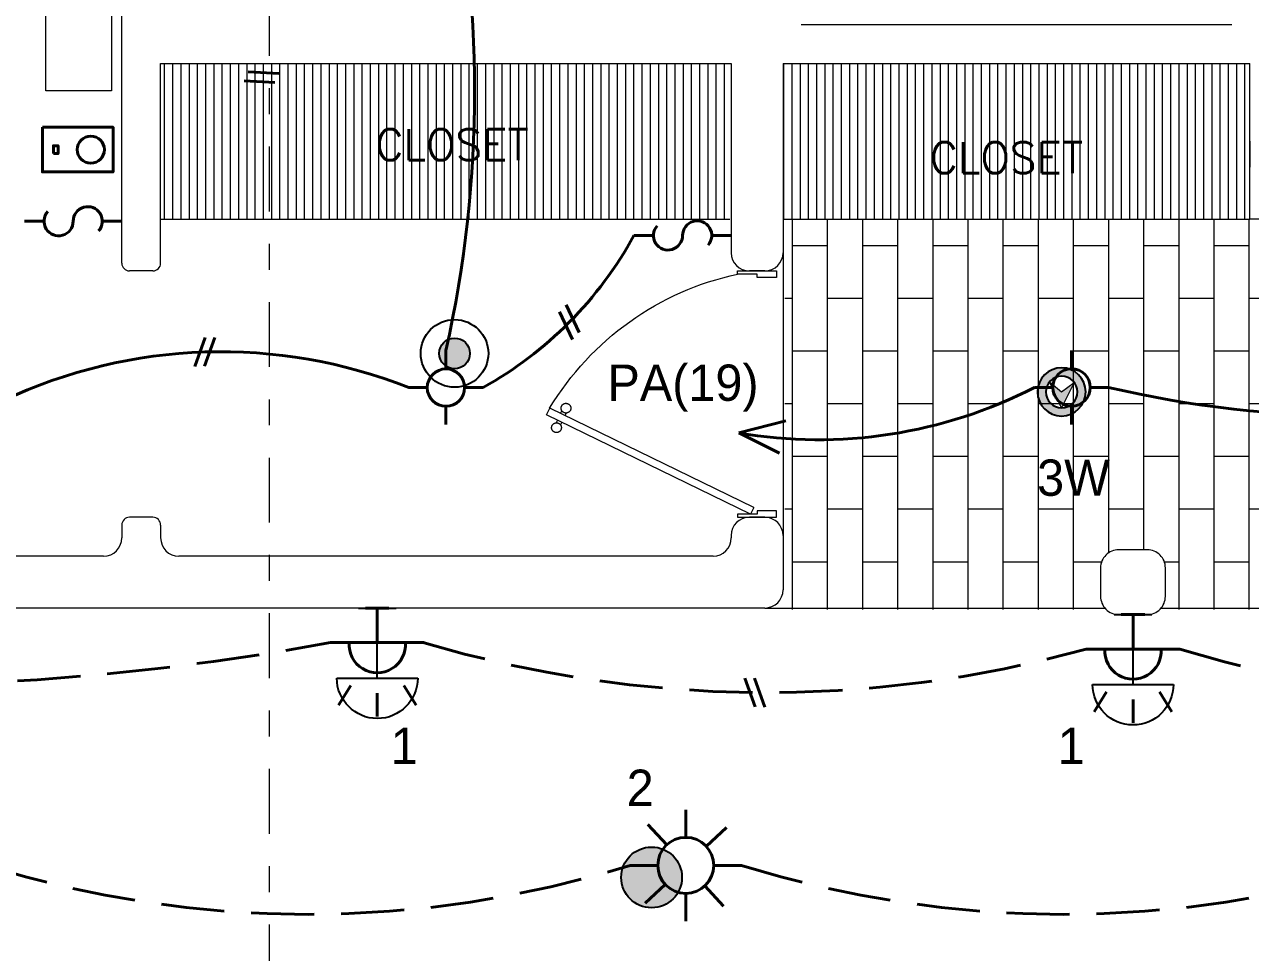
# Model space of a CAD drawing. Header units: metres. Extents: x 14 to 2416, y -346 to 476.
# Drawn here: x 39.777 to 44.504, y -77.954 to -74.376 of the extents above; entities that cross this region are included whole.
import ezdxf

# ---------------------------------------------------------------- set-up
doc = ezdxf.new("R2010")
doc.units = ezdxf.units.M
for name, pattern in [('0', [0]), ('CONTINU', [0]), ('Dash Style-2', [0.694425, 0.48607, -0.208355]), ('DASHDOT', [1, 0.5, -0.25, 0, -0.25])]:
    doc.linetypes.add(name, pattern=pattern)
doc.layers.get('0').update_dxf_attribs({"linetype": '0', "lineweight": 20})
for name, color, linetype, lineweight in [('A-ANNO-TEXT', 20, 'Continuous', 13), ('A-DOOR', 35, 'Continuous', 5), ('A-SECT-IDEN', 251, 'CONTINU', 9), ('A-WALL', 250, 'Continuous', 20), ('baños', 251, 'Continuous', 0), ('closets', 253, 'Continuous', 0), ('E Salida Interruptores', 22, 'Continuous', 40), ('E Salida Luces', 22, 'Continuous', 40), ('E Tuberia Emp Losa', 22, 'Continuous', 40), ('E Tuberia Emp Piso', 24, 'Dash Style-2', 40), ('MAVA', 1, 'Continuous', 15), ('MOBILIARIOS', 252, 'Continuous', 0), ('piso', 253, 'Continuous', 0), ('textos', 7, 'Continuous', 0)]:
    doc.layers.add(name, color=color, linetype=linetype, lineweight=lineweight)
doc.layers.add('hatch piso', color=253, linetype='Continuous', lineweight=0, transparency=0.7)
doc.layers.add('MAVA LUM', color=1, linetype='Continuous')
doc.layers.add('MAVA Luminarias', color=1, linetype='Continuous')
doc.styles.add('CENTURY GOTHIC', font='GOTHIC.TTF')
doc.styles.add('DIMTEXT', font='dim.shx', dxfattribs={"width": 0.75})
doc.styles.get("Standard").update_dxf_attribs({"font": 'arial.ttf', "height": 0.1875})

# ---------------------------------------------------------------- blocks, each defined once
blk = doc.blocks.new('SUPERFICIAL')
at = {"layer": 'MAVA LUM'}
h = blk.add_hatch(color=256, dxfattribs=at)
h.dxf.hatch_style = 1
edge = h.paths.add_edge_path()
edge.add_arc((0.0008, 0.0016), 0.059, 0, 360)
for radius in [0.1303, 0.0593]:
    blk.add_circle((0.0008, 0.0016, 0), radius, dxfattribs=at)
at = {"ltscale": 1e-05, "style": 'DIMTEXT', "flags": 1}
blk.add_attdef('MULTIPLICADOR', (0.0928, 0.4687), '', height=0.15, dxfattribs=at)
blk = doc.blocks.new('dl ip')
at = {"layer": 'MAVA', "true_color": 0xf8991e, "transparency": 33554687}
h = blk.add_hatch(color=30, dxfattribs=at)
h.dxf.hatch_style = 1
h.paths.add_polyline_path([(94.7574, -111.2088), (94.7109, -111.2482), (94.6624, -111.2113), (94.7109, -111.3092)])
at = {"layer": 'MAVA Luminarias', "linetype": 'Continuous', "true_color": 0xf8991e}
h = blk.add_hatch(color=30, dxfattribs=at)
h.paths.add_polyline_path([(94.618, -111.2482, 1), (94.8039, -111.2482, 1)])
h.paths.add_polyline_path([(94.7719, -111.2482, -1), (94.6499, -111.2482, -1)], flags=16)
at = {"layer": 'MAVA', "color": 30, "true_color": 0xf8991e}
for p, q in [((94.7109, -111.2482), (94.6624, -111.2113)), ((94.6624, -111.2113), (94.7109, -111.3092)), ((94.7109, -111.3092), (94.7574, -111.2088)), ((94.7574, -111.2088), (94.7109, -111.2482))]:
    blk.add_line(p, q, dxfattribs=at)
at = {"layer": 'MAVA Luminarias', "color": 30, "linetype": 'Continuous', "true_color": 0xf8991e}
for radius in [0.093, 0.061]:
    blk.add_circle((94.7109, -111.2482), radius, dxfattribs=at)
blk = doc.blocks.new('A$Cd6acdfdc')
at = {"layer": 'MAVA Luminarias', "transparency": 33554687}
blk.add_hatch(color=2, dxfattribs=at).paths.add_polyline_path([(0, 0.079, 1), (0.158, 0.079, 1)])
at = {"layer": 'MAVA Luminarias', "color": 2, "transparency": 33554687}
blk.add_circle((0.079, 0.079), 0.079, dxfattribs=at)
blk = doc.blocks.new('SCONCE 1')
at = {"layer": 'MAVA Luminarias', "color": 5, "linetype": 'Continuous'}
for p, q in [((-1.3737, 0.6794), (-1.3737, 1.191)), ((-0.9314, 0.8161), (-0.9314, 1.0543)), ((-1.3737, 0.9352), (-0.9314, 0.9352))]:
    blk.add_line(p, q, dxfattribs=at)
blk.add_arc((-1.3737, 0.9352), 0.2558, 90, 270, dxfattribs=at)
blk = doc.blocks.new('puerta 1.00')
at = {"layer": 'A-DOOR'}
for p, q in [((-0.15, -0.0125), (-0.9369, -0.3949)), ((-0.1376, -0.038), (-0.9245, -0.4204)), ((-0.1376, -0.038), (-0.15, -0.0125)), ((-0.8946, -0.3743), (-0.8996, -0.3641)), ((-0.8777, -0.3661), (-0.8826, -0.3559)), ((-0.9369, -0.3949), (-0.9245, -0.4204)), ((-0.8822, -0.3998), (-0.8772, -0.4101)), ((-0.8653, -0.3916), (-0.8603, -0.4018))]:
    blk.add_line(p, q, dxfattribs=at)
for points in [[(-0.05, 0), (-0.05, -0.025), (-0.125, -0.025), (-0.125, -0.0125), (-0.2, -0.0125), (-0.2, 0), (-0.05, 0)], [(-0.05, -0.95), (-0.05, -0.925), (-0.125, -0.925), (-0.125, -0.9375), (-0.2, -0.9375), (-0.2, -0.95), (-0.05, -0.95)]]:
    blk.add_lwpolyline(points, dxfattribs=at)
blk.add_arc((0.0366, 0.1602), 1.1229, 211.1336, 257.8343, dxfattribs=at)
for points in [[(-0.8982, -0.3642), (-0.9033, -0.3642), (-0.912, -0.3591), (-0.917, -0.3504), (-0.917, -0.3403), (-0.912, -0.3316), (-0.9033, -0.3265), (-0.8932, -0.3265), (-0.8844, -0.3316), (-0.8794, -0.3403), (-0.8794, -0.3504), (-0.8844, -0.3591), (-0.8932, -0.3642), (-0.8982, -0.3642)], [(-0.8617, -0.4394), (-0.8667, -0.4394), (-0.8754, -0.4344), (-0.8805, -0.4256), (-0.8805, -0.4156), (-0.8754, -0.4068), (-0.8667, -0.4018), (-0.8566, -0.4018), (-0.8479, -0.4068), (-0.8428, -0.4156), (-0.8428, -0.4257), (-0.8479, -0.4344), (-0.8566, -0.4394), (-0.8617, -0.4394)]]:
    blk.add_open_spline(points, degree=2, dxfattribs=at)
blk = doc.blocks.new('PL BASE 1N NASAS 09')
at = {"layer": 'closets', "transparency": 33554687}
h = blk.add_hatch(dxfattribs=at)
h.set_pattern_fill('LINE', color=256, scale=0.01, angle=90)
h.set_pattern_definition([(90, (85.973437, 55.724378), (-0.03175, 2e-18), [])])
h.paths.add_polyline_path([(-108.9329, -38.9497), (-108.9329, -39.7497)])
h.paths.add_polyline_path([(-107.8863, -39.1497), (-107.8863, -39.7497), (-110.0815, -39.7497), (-110.0815, -39.1497)])
h = blk.add_hatch(dxfattribs=at)
h.set_pattern_fill('LINE', color=256, scale=0.01, angle=90)
h.set_pattern_definition([(90, (87.98024, 55.724378), (-0.03175, 2e-18), [])])
h.paths.add_polyline_path([(-106.9261, -39.161), (-106.9261, -39.7497)], flags=16)
h.paths.add_polyline_path([(-105.8795, -39.1497), (-105.8795, -39.7497), (-107.6815, -39.7497), (-107.6815, -39.1497)])
at = {"layer": 'A-WALL'}
for p, q in [((-110.2311, -39.9197), (-110.2311, -36.4997)), ((-107.6111, -38.9997), (-105.951, -38.9997)), ((-110.0811, -39.9197), (-110.0811, -39.1497)), ((-110.0811, -39.1497), (-107.8811, -39.1497)), ((-107.8811, -39.1497), (-107.8811, -39.8797)), ((-107.6811, -39.1497), (-105.881, -39.1497)), ((-107.6811, -39.1497), (-107.6811, -39.8797)), ((-105.881, -39.7497), (-105.881, -39.1497)), ((-105.881, -39.4497), (-105.881, -39.5497)), ((-105.001, -39.7497), (-105.8815, -39.7497)), ((-110.1111, -39.9497), (-110.2011, -39.9497)), ((-107.7511, -39.9497), (-107.8111, -39.9497)), ((-110.2311, -40.9297), (-110.2311, -40.9797)), ((-110.1111, -40.8997), (-110.2011, -40.8997)), ((-110.0811, -40.9297), (-110.0811, -40.9797)), ((-107.7511, -40.8997), (-107.8111, -40.8997)), ((-107.8811, -40.9697), (-107.8811, -40.9797)), ((-107.8811, -40.9697), (-107.8811, -40.9797)), ((-107.6811, -40.9697), (-107.6811, -41.1797)), ((-110.3011, -41.0497), (-112.399, -41.0497)), ((-107.9511, -41.0497), (-110.0111, -41.0497)), ((-107.7511, -41.2497), (-112.4011, -41.2497))]:
    blk.add_line(p, q, dxfattribs=at)
blk.add_lwpolyline([(-106.3867, -41.2748), (-106.2767, -41.2748, 0.414214), (-106.2067, -41.2048), (-106.2067, -41.0948, 0.414214), (-106.2767, -41.0248), (-106.3867, -41.0248, 0.414214), (-106.4567, -41.0948), (-106.4567, -41.2048, 0.414214)], format="xyb", close=True, dxfattribs=at)
for centre, radius, start, end in [((-107.8111, -39.8797), 0.07, 180, 270), ((-107.7511, -39.8797), 0.07, 270, 360), ((-110.2011, -39.9197), 0.03, 180, 270), ((-110.1111, -39.9197), 0.03, 270, 0), ((-110.2011, -40.9297), 0.03, 90, 180), ((-110.1111, -40.9297), 0.03, 360, 90), ((-107.8111, -40.9697), 0.07, 90, 180), ((-107.7511, -40.9697), 0.07, 0, 90), ((-110.3011, -40.9797), 0.07, 270, 0), ((-110.0111, -40.9797), 0.07, 180, 270), ((-107.9511, -40.9797), 0.07, 270, 360), ((-107.7511, -41.1797), 0.07, 270, 0)]:
    blk.add_arc(centre, radius, start, end, dxfattribs=at)
at = {"layer": 'closets', "transparency": 33554687}
for p, q in [((-110.0815, -39.7497), (-107.8863, -39.7497)), ((-107.6815, -39.7497), (-105.8815, -39.7497))]:
    blk.add_line(p, q, dxfattribs=at)
at = {"layer": 'piso'}
for p, q in [((-107.6811, -39.8797), (-107.6811, -40.9697)), ((-107.7511, -41.2497), (-106.4365, -41.2497)), ((-106.2269, -41.2497), (-103.2647, -41.2497))]:
    blk.add_line(p, q, dxfattribs=at)
at = {"layer": 'A-DOOR', "xscale": -1, "rotation": 180}
blk.add_blockref('puerta 1.00', (-107.6565, -40.8997), dxfattribs=at)
at = {"layer": 'textos', "char_height": 0.15, "width": 3.404877, "attachment_point": 9}
for insert in [(-107.2541, -39.5232), (-105.1165, -39.5732)]:
    blk.add_mtext('\\pxqc;{\\Fromans|c0;\\H0.8x;CLOSET\\H1.25x; }', dxfattribs=dict(at, insert=insert))
blk = doc.blocks.new('A$C58f5b6b7')
at = {"layer": 'MOBILIARIOS'}
for points in [[(0, 0.2526), (2, 0.2526), (2, 0), (0, 0)], [(0.382, 0.1596), (0.382, 0.1691), (1.618, 0.1691), (1.618, 0.1596)]]:
    blk.add_lwpolyline(points, close=True, dxfattribs=at)
for points in [[(1.6059, 0.1595), (1.5823, 0.1372), (1, 0.1372), (0.4177, 0.1372), (0.3941, 0.1595)], [(1.5823, 0.1372), (1.54, 0.0973), (0.46, 0.0973), (0.4177, 0.1372)]]:
    blk.add_lwpolyline(points, dxfattribs=at)
for points, degree in [([(0.4512, 0.2382, -0.0047), (0.4469, 0.2461, -0.0047), (0.4415, 0.2461, -0.0047), (0.4325, 0.2461, -0.0047), (0.4368, 0.237, -0.0047)], 3), ([(0.4368, 0.237, -0.0047), (0.4526, 0.2031, -0.0047), (0.4683, 0.1691, -0.0047)], 2), ([(0.4885, 0.1691, -0.0047), (0.4698, 0.2037, -0.0047), (0.4512, 0.2382, -0.0047)], 2), ([(1.5115, 0.1691, -0.0047), (1.5302, 0.2037, -0.0047), (1.5488, 0.2382, -0.0047)], 2), ([(1.5632, 0.237, -0.0047), (1.5474, 0.2031, -0.0047), (1.5317, 0.1691, -0.0047)], 2), ([(1.5488, 0.2382, -0.0047), (1.5531, 0.2461, -0.0047), (1.5585, 0.2461, -0.0047), (1.5675, 0.2461, -0.0047), (1.5632, 0.237, -0.0047)], 3), ([(0.4368, 0.0172, -0.0047), (0.4554, 0.0572, -0.0047), (0.474, 0.0973, -0.0047)], 2), ([(0.4951, 0.0973, -0.0047), (0.4731, 0.0566, -0.0047), (0.4512, 0.016, -0.0047)], 2), ([(1.5049, 0.0973), (1.5269, 0.0566), (1.5488, 0.016)], 2), ([(1.5632, 0.0172), (1.5446, 0.0572), (1.526, 0.0973)], 2)]:
    blk.add_open_spline(points, degree=degree, dxfattribs=at)
for points in [[(0.4512, 0.016, -0.0047), (0.4469, 0.0081, -0.0047), (0.4415, 0.0081, -0.0047), (0.4325, 0.0081, -0.0047), (0.4368, 0.0172, -0.0047)], [(1.5488, 0.016), (1.5531, 0.0081), (1.5585, 0.0081), (1.5675, 0.0081), (1.5632, 0.0172)]]:
    blk.add_open_spline(points, degree=3, knots=[-0.08544201, -0.08544201, -0.08544201, -0.08544201, -0.04272101, 0, 0, 0, 0], dxfattribs=at)
blk = doc.blocks.new('PL MUEBLES 1N NASAS 09')
at = {"layer": 'hatch piso'}
h = blk.add_hatch(dxfattribs=at)
h.set_pattern_fill('AR-BRSTD', color=256, scale=0.002, angle=-90)
h.set_pattern_definition([(270, (-8.74588, 232.01007), (0.1354836, -2e-17), []), (0, (-8.74588, 232.01007), (0.1354836, 0.2032), [0.1354836, -0.1354836])])
edge = h.paths.add_edge_path()
edge.add_line((62.3305, 47.1481), (63.2305, 47.1481))
edge.add_line((63.2305, 47.1481), (63.2305, 48.4481))
edge.add_line((63.2305, 48.4481), (56.5331, 48.4481))
edge.add_line((56.5331, 48.4481), (56.5331, 48.2731))
edge.add_line((56.5331, 48.2731), (56.3831, 48.2731))
edge.add_line((56.3831, 48.2731), (56.3831, 48.4536))
edge.add_line((56.3831, 48.4536), (54.5879, 48.4536))
edge.add_line((54.5879, 48.4536), (54.5879, 46.9481))
edge.add_line((54.5879, 46.9481), (55.8257, 46.9481))
edge.add_arc((55.8755, 46.9973), 0.07, 180, 224.6727, ccw=False)
edge.add_line((55.8055, 46.9973), (55.8055, 47.1073))
edge.add_arc((55.8755, 47.1073), 0.07, 90, 180, ccw=False)
edge.add_line((55.8755, 47.1773), (55.9855, 47.1773))
edge.add_arc((55.9855, 47.1073), 0.07, 0, 90, ccw=False)
edge.add_line((56.0555, 47.1073), (56.0555, 46.9973))
edge.add_arc((55.9855, 46.9973), 0.07, -44.6727, 0, ccw=False)
edge.add_line((56.0353, 46.9481), (59.0257, 46.9481))
edge.add_arc((59.0755, 46.9973), 0.07, 180, 224.6728, ccw=False)
edge.add_line((59.0055, 46.9973), (59.0055, 47.1073))
edge.add_arc((59.0755, 47.1073), 0.07, 90, 180, ccw=False)
edge.add_line((59.0755, 47.1773), (59.1855, 47.1773))
edge.add_arc((59.1855, 47.1073), 0.07, 0, 90, ccw=False)
edge.add_line((59.2555, 47.1073), (59.2555, 46.9973))
edge.add_arc((59.1855, 46.9973), 0.07, -90, 0, ccw=False)
edge.add_line((59.1855, 46.9273), (59.0755, 46.9273))
edge.add_arc((59.0755, 46.9973), 0.07, 229.9948, 270, ccw=False)
edge.add_line((59.0305, 46.9437), (59.0305, 44.972))
edge.add_arc((59.0755, 44.9184), 0.07, 90, 130.0052, ccw=False)
edge.add_line((59.0755, 44.9884), (59.1855, 44.9884))
edge.add_arc((59.1855, 44.9184), 0.07, 0, 90, ccw=False)
edge.add_line((59.2555, 44.9184), (59.2555, 44.8084))
edge.add_arc((59.1855, 44.8084), 0.07, -90, 0, ccw=False)
edge.add_line((59.1855, 44.7384), (59.0755, 44.7384))
edge.add_arc((59.0755, 44.8084), 0.07, 229.9948, 270, ccw=False)
edge.add_line((59.0305, 44.7548), (59.0305, 41.172))
edge.add_arc((59.0755, 41.1184), 0.07, 90, 130.0052, ccw=False)
edge.add_line((59.0755, 41.1884), (59.1855, 41.1884))
edge.add_arc((59.1855, 41.1184), 0.07, 0, 90, ccw=False)
edge.add_line((59.2555, 41.1184), (59.2555, 41.0084))
edge.add_arc((59.1855, 41.0084), 0.07, -90, 0, ccw=False)
edge.add_line((59.1855, 40.9384), (59.0755, 40.9384))
edge.add_arc((59.0755, 41.0084), 0.07, 180, 270, ccw=False)
edge.add_line((59.0055, 41.0084), (59.0055, 41.1184))
edge.add_arc((59.0755, 41.1184), 0.07, 149.8481, 180, ccw=False)
edge.add_line((59.0149, 41.1535), (56.0391, 41.1535))
edge.add_arc((55.9855, 41.1085), 0.07, 0, 40.0052, ccw=False)
edge.add_line((56.0555, 41.1085), (56.0555, 40.9985))
edge.add_arc((55.9855, 40.9985), 0.07, -90, 0, ccw=False)
edge.add_line((55.9855, 40.9285), (55.8755, 40.9285))
edge.add_arc((55.8755, 40.9985), 0.07, 180, 270, ccw=False)
edge.add_line((55.8055, 40.9985), (55.8055, 41.1085))
edge.add_arc((55.8755, 41.1085), 0.07, 139.9948, 180, ccw=False)
edge.add_line((55.8219, 41.1535), (50.4363, 41.1535))
edge.add_arc((50.3827, 41.1085), 0.07, 0, 40.0052, ccw=False)
edge.add_line((50.4527, 41.1085), (50.4527, 40.9985))
edge.add_arc((50.3827, 40.9985), 0.07, -90, 0, ccw=False)
edge.add_line((50.3827, 40.9285), (50.2727, 40.9285))
edge.add_arc((50.2727, 40.9985), 0.07, 180, 270, ccw=False)
edge.add_line((50.2027, 40.9985), (50.2027, 41.1085))
edge.add_arc((50.2727, 41.1085), 0.07, 139.9948, 180, ccw=False)
edge.add_line((50.2191, 41.1535), (46.4305, 41.1535))
edge.add_line((46.4305, 41.1535), (46.4305, 40.9535))
edge.add_line((46.4305, 40.9535), (44.3305, 40.9535))
edge.add_line((44.3305, 40.9535), (44.3305, 39.3536))
edge.add_line((44.3305, 39.3536), (47.8305, 39.3536))
edge.add_line((47.8305, 39.3536), (47.8305, 38.9536))
edge.add_line((47.8305, 38.9536), (62.3305, 38.9536))
edge.add_line((62.3305, 38.9536), (62.3305, 47.1481))
at = {"layer": 'baños'}
blk.add_blockref('PL BASE 1N NASAS 09', (162.2615, 88.2033), dxfattribs=at)
at = {"layer": 'MOBILIARIOS', "rotation": 90.00000000000001}
blk.add_blockref('A$C58f5b6b7', (51.9905, 48.9481, 0.0047), dxfattribs=at)
blk = doc.blocks.new('A$Cbef68299')
blk.add_blockref('PL MUEBLES 1N NASAS 09', (-30.7659, -32.0535))
blk = doc.blocks.new('A$Cc5be7df0')
at = {"layer": 'A-SECT-IDEN', "linetype": 'DASHDOT', "ltscale": 0.5}
blk.add_line((25.9817, 40.6167), (25.9817, 16.2574), dxfattribs=at)
at = {"layer": 'A-ANNO-TEXT'}
blk.add_blockref('A$Cbef68299', (4.1493, 17.337), dxfattribs=at)
blk = doc.blocks.new('*U539')
at = {"layer": 'E Salida Luces', "linetype": 'Continuous'}
for p, q in [((0, 0.358), (0, 0.181)), ((-0.358, 0.001), (-0.18, 0.001)), ((0.18, 0.001), (0.358, 0.001)), ((0, -0.179), (0, -0.357))]:
    blk.add_line(p, q, dxfattribs=at)
blk.add_circle((0, 0.001), 0.18, dxfattribs=at)
blk = doc.blocks.new('*U393')
at = {"layer": 'E Salida Luces'}
for p, q in [((0, 0.6968), (0, 0.5466)), ((-0.2502, 0.6254), (-0.1711, 0.4978)), ((0.2502, 0.6254), (0.171, 0.4978)), ((-0.3004, 0.2226), (-0.1502, 0.2226)), ((0.1502, 0.2226), (-0.1502, 0.2226)), ((0, 0.2226), (0, 0)), ((0.1502, 0.2226), (0.3004, 0.2226)), ((-0.0751, 0), (0.0751, 0))]:
    blk.add_line(p, q, dxfattribs=at)
blk.add_arc((0, 0.2348), 0.1811, 356.11948, 183.88052, dxfattribs=at)
blk = doc.blocks.new('*U534')
at = {"layer": 'E Salida Luces', "linetype": 'Continuous'}
for p, q in [((0, 0.358), (0, 0.181)), ((-0.358, 0.001), (-0.18, 0.001)), ((0.18, 0.001), (0.358, 0.001)), ((0, -0.179), (0, -0.357))]:
    blk.add_line(p, q, dxfattribs=at)
blk.add_circle((0, 0.001), 0.18, dxfattribs=at)
blk = doc.blocks.new('*U467')
at = {"layer": 'E Salida Luces', "flags": 128}
for points in [[(-0.2722, 0.0861), (-0.2722, -0.0861), (0, -0.0861), (0, 0.0861)], [(-0.2301, -0.015), (-0.2301, 0.015), (-0.2119, 0.015), (-0.2119, -0.015)]]:
    blk.add_lwpolyline(points, close=True, dxfattribs=at)
at = {"layer": 'E Salida Luces'}
blk.add_circle((-0.0859, 0), 0.0523, dxfattribs=at)
blk = doc.blocks.new('*U370')
for p, q in [((0.03, 1.37), (-1.05, -1.48)), ((0.99, 1.37), (-0.09, -1.48))]:
    blk.add_line(p, q)
blk = doc.blocks.new('*U566')
at = {"xscale": 0.0393700787401575, "yscale": 0.0393700787401575, "zscale": 0.0393700787401575, "rotation": 23.8576912403686}
blk.add_blockref('*U370', (0.0002, 0.0026), dxfattribs=at)
blk = doc.blocks.new('*U626')
at = {"layer": 'E Salida Interruptores'}
for p, q in [((0, -0.075), (0, 0)), ((0, -0.3), (0, -0.375))]:
    blk.add_line(p, q, dxfattribs=at)
for centre, start, end in [((0, -0.13125), 270, 131.81031), ((0, -0.24375), 90, 311.81031)]:
    blk.add_arc(centre, 0.05625, start, end, dxfattribs=at)
blk = doc.blocks.new('*U571')
at = {"xscale": 0.0393700787401575, "yscale": 0.0393700787401575, "zscale": 0.0393700787401575, "rotation": 45.8631544916617}
blk.add_blockref('*U370', (-0.0008, 0.0025), dxfattribs=at)
blk = doc.blocks.new('*U559')
at = {"xscale": 0.0393700787401575, "yscale": 0.0393700787401575, "zscale": 0.0393700787401575, "rotation": 90.91176675613431}
blk.add_blockref('*U370', (-0.0023, 0.0012), dxfattribs=at)
blk = doc.blocks.new('*U643')
at = {"xscale": 0.0393700787401575, "yscale": 0.0393700787401575, "zscale": 0.0393700787401575, "rotation": 91.02657859871817}
blk.add_blockref('*U370', (-0.0023, 0.0012), dxfattribs=at)
blk = doc.blocks.new('Luz Jardin')
at = {"layer": 'E Salida Luces', "linetype": 'Continuous'}
for p, q in [((0, 0.3583), (0, 0.1807)), ((-0.1319, 0.1232), (-0.262, 0.2441)), ((0.1225, 0.1326), (0.2434, 0.2627)), ((-0.3576, 0.0007), (-0.18, 0.0007)), ((0.18, 0.0007), (0.3576, 0.0007)), ((-0.2434, -0.2613), (-0.1225, -0.1312)), ((0.262, -0.2427), (0.1319, -0.1218)), ((0, -0.1793), (0, -0.3569))]:
    blk.add_line(p, q, dxfattribs=at)
blk.add_circle((0, 0.0007), 0.18, dxfattribs=at)
blk = doc.blocks.new('*U756')
at = {"layer": 'E Tuberia Emp Losa', "linetype": 'Continuous'}
for p, q in [((-0.017, 0.2195), (0, 0)), ((0, 0), (0.1385, 0.1897))]:
    blk.add_line(p, q, dxfattribs=at)

msp = doc.modelspace()

# ---------------------------------------------------------------- linework, layer by layer
at = {"layer": 'E Salida Luces'}
for centre, radius, start, end in [((36.9269, -74.6322), 4.5852, 347.3921, 12.6079), ((40.8234, -74.4784), 1.4847, 299.0648, 331.3759), ((40.5342, -77.6031), 1.9653, 68.3729, 115.2894), ((42.8384, -74.1551), 1.822, 260.2713, 297.1866), ((44.9271, -71.5917), 4.2951, 256.9467, 283.0364)]:
    msp.add_arc(centre, radius, start, end, dxfattribs=at)
at = {"layer": 'E Tuberia Emp Piso', "ltscale": 0.5}
for centre, radius, start, end in [((39.1431, -66.9517), 9.9742, 259.5236, 280.4764), ((42.6375, -72.3327), 4.6197, 253.3934, 285.4831), ((45.6388, -72.1978), 4.798, 252.9404, 287.0596), ((40.8698, -73.6271), 4.1803, 252.716, 287.284), ((43.7829, -73.6271), 4.1803, 252.716, 287.284)]:
    msp.add_arc(centre, radius, start, end, dxfattribs=at)

# ---------------------------------------------------------------- block references
at = {"layer": 'A-ANNO-TEXT'}
msp.add_blockref('A$Cc5be7df0', (14.7377, -108.8632), dxfattribs=at)
at = {"layer": 'E Salida Luces', "color": 1}
msp.add_blockref('*U467', (40.118, -74.8586), dxfattribs=at)
at = {"layer": 'E Salida Luces', "xscale": -0.4, "yscale": 0.4, "zscale": 0.4, "rotation": 180}
msp.add_blockref('*U539', (41.4016, -75.7758), dxfattribs=at)
at = {"layer": 'E Salida Luces'}
for name, p, xscale, yscale, zscale in [('*U534', (43.8139, -75.7761), -0.4, 0.4, 0.4), ('Luz Jardin', (42.3264, -77.619), -0.6, 0.6, 0.6)]:
    msp.add_blockref(name, p, dxfattribs=dict(at, xscale=xscale, yscale=yscale, zscale=zscale))
at = {"layer": 'E Salida Luces', "color": 1, "xscale": -0.6, "yscale": 0.6, "zscale": 0.6, "rotation": 180}
for p in [(41.1369, -76.6261), (44.051, -76.6511)]:
    msp.add_blockref('*U393', p, dxfattribs=at)
at = {"layer": 'E Tuberia Emp Losa'}
for name, p, xscale, yscale, zscale, rotation in [('*U566', (40.6905, -74.5794), -0.9842519685039484, 0.9842519685039484, 0.9842519685039484, 90), ('*U559', (40.4714, -75.6388), 0.9842519685039484, 0.9842519685039484, 0.9842519685039484, 270), ('*U756', (42.5305, -75.9509), -0.7999999999999998, 0.7999999999999998, 0.7999999999999998, 248.1121849912382), ('*U643', (42.5922, -76.9521), -0.9842519685039484, 0.9842519685039484, 0.9842519685039484, 90)]:
    msp.add_blockref(name, p, dxfattribs=dict(at, xscale=xscale, yscale=yscale, zscale=zscale, rotation=rotation))
at = {"layer": 'E Tuberia Emp Losa', "xscale": -1, "rotation": 270}
for p in [(40.1516, -75.1347), (42.5016, -75.1896)]:
    msp.add_blockref('*U626', p, dxfattribs=at)
at = {"layer": 'E Tuberia Emp Losa', "xscale": 0.9842519685039484, "yscale": 0.9842519685039484, "zscale": 0.9842519685039484}
msp.add_blockref('*U571', (41.8772, -75.5242), dxfattribs=at)
at = {"layer": 'MAVA Luminarias'}
msp.add_blockref('SUPERFICIAL', (41.434, -75.6459, 0), dxfattribs=at)
at = {"layer": 'MAVA Luminarias', "xscale": -1}
msp.add_blockref('dl ip', (138.4865, 35.4553), dxfattribs=at)
at = {"layer": 'MAVA Luminarias', "color": 251, "xscale": -0.6101999921123585, "yscale": 0.6101999921123585, "zscale": 0.6101999921123585, "rotation": 270}
for p in [(40.5663, -76.0578), (43.4803, -76.0828)]:
    msp.add_blockref('SCONCE 1', p, dxfattribs=at)
at = {"layer": 'MAVA Luminarias', "xscale": 1.483214008569871, "yscale": 1.483214008569871, "zscale": 1.483214008569871}
msp.add_blockref('A$Cd6acdfdc', (42.0775, -77.7821), dxfattribs=at)

# ---------------------------------------------------------------- texts
at = {"layer": 'E Tuberia Emp Losa', "char_height": 0.14, "attachment_point": 5, "style": 'CENTURY GOTHIC'}
for s, insert, width in [('PA(19) ', (42.3158, -75.7783), 0.58376), ('3W', (43.8216, -76.1244), 0.836737), ('1', (41.2406, -77.1576), 0.206315), ('1', (43.8127, -77.1576), 0.206315), ('2', (42.1507, -77.3192), 0.206315)]:
    msp.add_mtext(s, dxfattribs=dict(at, insert=insert, width=width))

doc.saveas('drawing.dxf')
